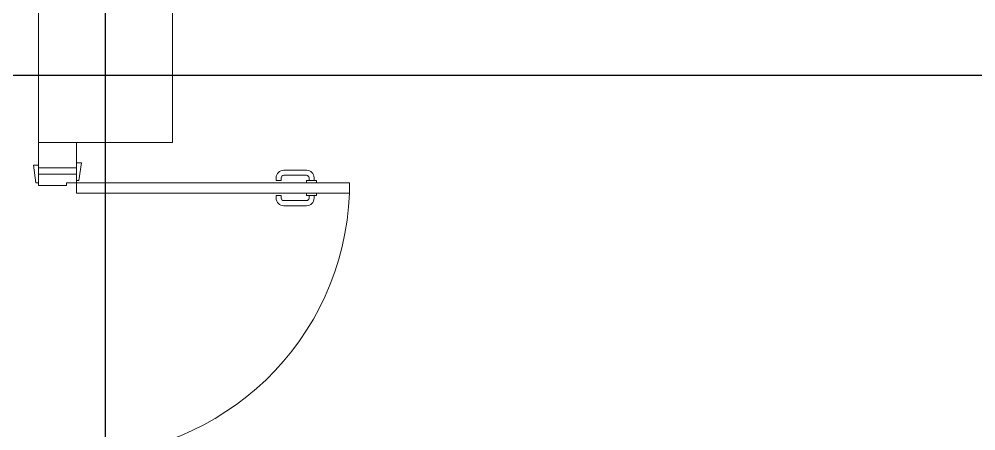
# Model space of a CAD drawing. Header units: metres. Extents: x -18745 to 220762, y -1579758 to -1356048.
# Drawn here: x 100274 to 104056, y -1449443 to -1447815 of the extents above; entities that cross this region are included whole.
import ezdxf

# ---------------------------------------------------------------- set-up
doc = ezdxf.new("R2010")
doc.units = ezdxf.units.M
doc.layers.get('0').update_dxf_attribs({"lineweight": 0})
doc.layers.add('A-100 - Copy$0$axes', color=8, linetype='Continuous')
for name, color, linetype, lineweight in [('A-100 - Copy$0$Structure', 8, 'Continuous', 9), ('A-100 - Copy$0$Walls', 8, 'Continuous', 0), ('A-100 - Copy$0$Wooden Joinery', 8, 'Continuous', 0)]:
    doc.layers.add(name, color=color, linetype=linetype, lineweight=lineweight)

# ---------------------------------------------------------------- blocks, each defined once
blk = doc.blocks.new('A-100 - Copy$0$A$C72370EFE')
at = {"layer": 'A-100 - Copy$0$Wooden Joinery'}
for p, q in [((-0.01, -0.03), (-0.01, -0.07)), ((0, -0.03), (-0.01, -0.03)), ((0.04, -0.03), (0.05, -0.03)), ((0.05, -0.03), (0.05, -0.07)), ((-0.05, -0.07), (-0.05, -0.16)), ((-0.03, -0.07), (-0.03, -0.16)), ((-0.01, -0.04), (-0.02, -0.04)), ((-0.01, -0.06), (-0.02, -0.06)), ((0, -0.07), (-0.01, -0.07)), ((0.04, -0.07), (0.05, -0.07)), ((0.05, -0.04), (0.06, -0.04)), ((0.05, -0.06), (0.06, -0.06)), ((0.07, -0.07), (0.07, -0.16)), ((0.09, -0.07), (0.09, -0.16)), ((-0.01, -0.17), (-0.02, -0.17)), ((-0.01, -0.17), (-0.01, -0.19)), ((0.05, -0.17), (0.06, -0.17)), ((0.05, -0.17), (0.05, -0.19)), ((-0.01, -0.19), (-0.02, -0.19)), ((0.05, -0.19), (0.06, -0.19))]:
    blk.add_line(p, q, dxfattribs=at)
for centre, radius, start, end in [((-0.02, -0.07), 0.03, 90, 180), ((-0.02, -0.07), 0.01, 90, 180), ((0.06, -0.07), 0.03, 0, 90), ((0.06, -0.07), 0.01, 0, 90), ((-0.02, -0.16), 0.03, 180, 270), ((-0.02, -0.16), 0.01, 180, 270), ((0.06, -0.16), 0.01, 270, 0), ((0.06, -0.16), 0.03, 270, 0)]:
    blk.add_arc(centre, radius, start, end, dxfattribs=at)
blk = doc.blocks.new('A-100 - Copy')
at = {"layer": 'A-100 - Copy$0$axes'}
for p, q in [((100615.3, -1477297.4, 2.4), (100615.3, -1366691.8, 2.4)), ((181015.3, -1448037.7, 2.4), (83877.8, -1448037.7, 2.4))]:
    blk.add_line(p, q, dxfattribs=at)
at = {"layer": 'A-100 - Copy$0$Structure', "elevation": 2.4}
blk.add_lwpolyline([(100350.3, -1448302.7), (100880.3, -1448302.7), (100880.3, -1447772.7), (100350.3, -1447772.7)], close=True, dxfattribs=at)
at = {"layer": 'A-100 - Copy$0$Walls'}
blk.add_line((100350.3, -1448402.7, 2.4), (100500.3, -1448402.7, 2.4), dxfattribs=at)
at = {"layer": 'A-100 - Copy$0$Walls', "elevation": 2.4}
for points in [[(100350.3, -1448302.7), (100350.3, -1448427.7)], [(100500.3, -1448302.7), (100500.3, -1448402.7)]]:
    blk.add_lwpolyline(points, dxfattribs=at)
at = {"layer": 'A-100 - Copy$0$Wooden Joinery', "elevation": 2.4}
for points in [[(100350.3, -1448462.7), (100340.3, -1448462.7), (100330.3, -1448392.7), (100350.3, -1448392.7)], [(100500.3, -1448452.7), (100510.3, -1448452.7), (100520.3, -1448382.7), (100500.3, -1448382.7)], [(100500.3, -1448502.7), (101579.6, -1448502.7), (101579.6, -1448462.7), (100500.3, -1448462.7)]]:
    blk.add_lwpolyline(points, close=True, dxfattribs=at)
for points in [[(100500.3, -1448427.7), (100350.3, -1448427.7), (100350.3, -1448402.7), (100500.3, -1448402.7), (100500.3, -1448427.7)], [(100500.3, -1448427.7), (100500.3, -1448462.7), (100460.3, -1448462.7), (100460.3, -1448472.7), (100350.3, -1448472.7), (100350.3, -1448427.7), (100500.3, -1448427.7)]]:
    blk.add_lwpolyline(points, dxfattribs=at)
at = {"layer": 'A-100 - Copy$0$Wooden Joinery'}
blk.add_arc((100500.3, -1448462.7, 2.4), 1080, 270, 357.8773, dxfattribs=at)
at = {"layer": 'A-100 - Copy$0$Wooden Joinery', "xscale": -999.9999999998854, "yscale": 999.9999999998854, "zscale": 999.9999999998854, "rotation": 270}
blk.add_blockref('A-100 - Copy$0$A$C72370EFE', (101479.6, -1448502.7, 2.4), dxfattribs=at)

msp = doc.modelspace()

# ---------------------------------------------------------------- block references
msp.add_blockref('A-100 - Copy', (0, 0))

doc.saveas('drawing.dxf')
